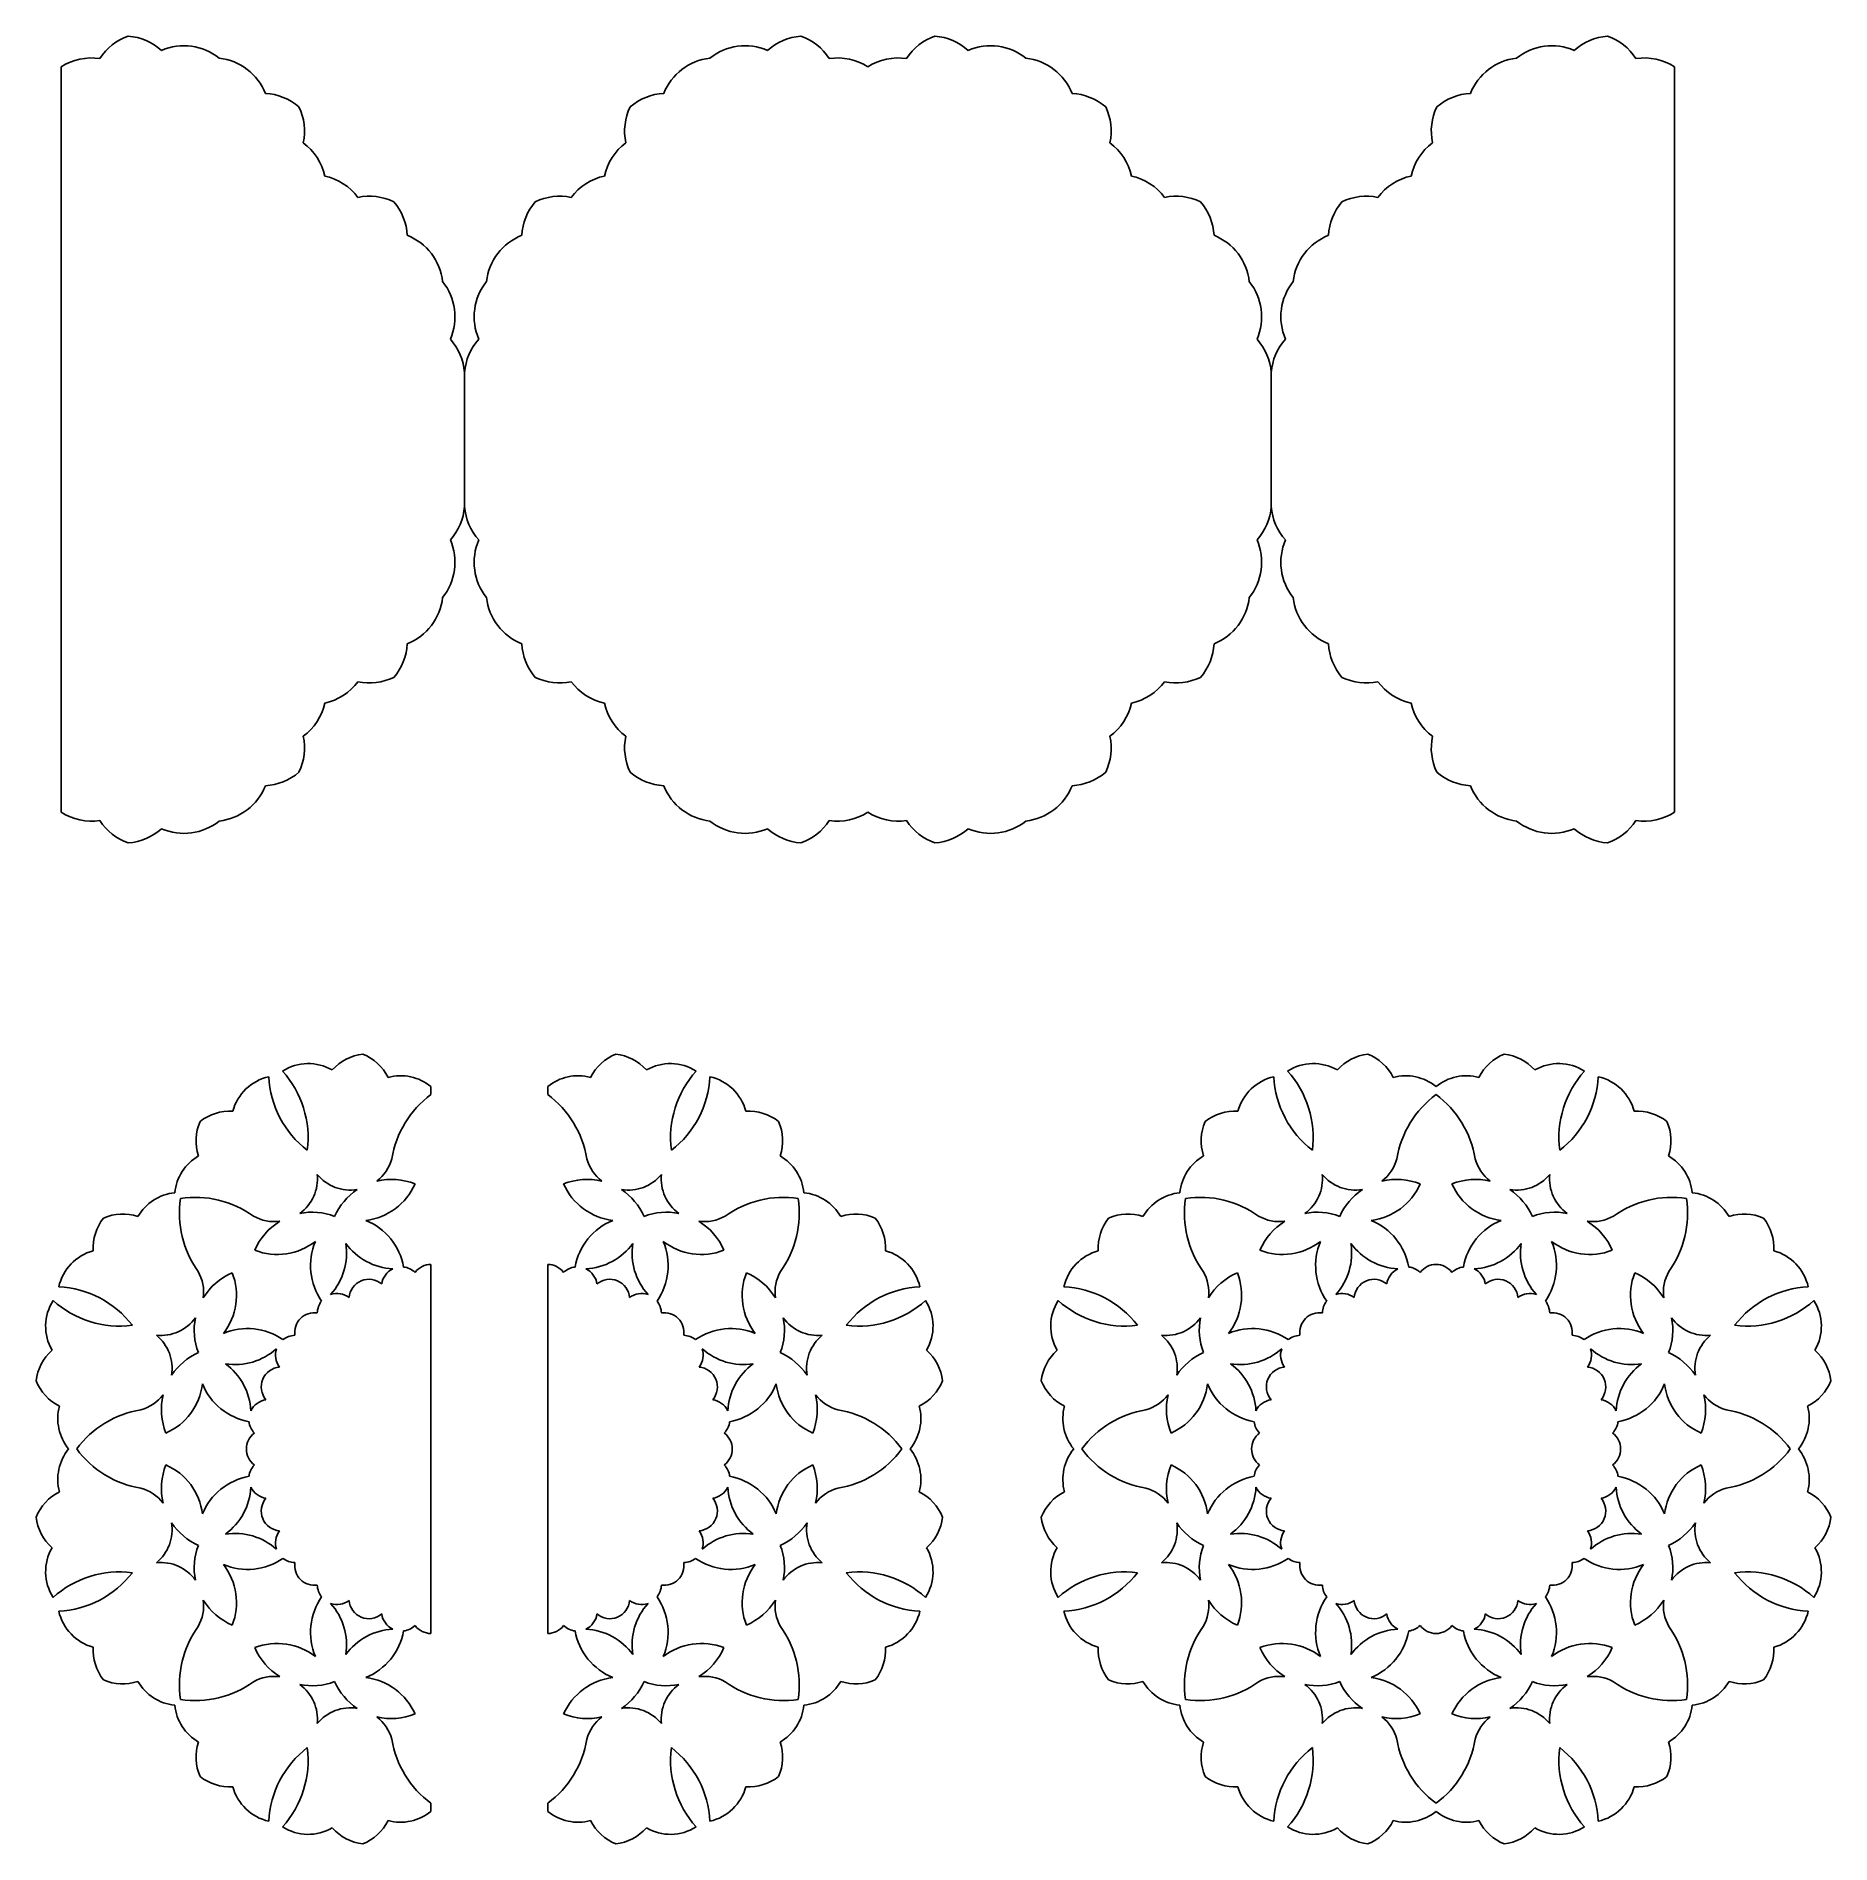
# Model space of a CAD drawing. Extents: x -511 to -210, y 243 to 547.
import ezdxf

# ---------------------------------------------------------------- set-up
doc = ezdxf.new("R2010")
doc.units = 0
doc.layers.get('0').update_dxf_attribs({"linetype": 'CONTINUOUS'})

msp = doc.modelspace()

# ---------------------------------------------------------------- linework, layer by layer
for p, q in [((-507.245768, 541.810398), (-507.245768, 416.463115)), ((-235.917621, 541.810398), (-235.917621, 416.463115)), ((-439.413732, 490.416781), (-439.413732, 467.856731)), ((-303.749658, 490.416781), (-303.749658, 467.856731)), ((-445.063881, 368.982541), (-445.063881, 370.338734)), ((-425.428031, 368.982541), (-425.428031, 370.338734)), ((-445.063881, 340.433937), (-445.063881, 278.373391)), ((-425.428031, 340.433937), (-425.428031, 278.373391)), ((-445.063881, 248.468595), (-445.063881, 249.824788)), ((-425.428031, 248.468595), (-425.428031, 249.824788))]:
    msp.add_line(p, q)
for centre, radius, start, end in [((-492.778297, 537.980512), 9.536719, 109.525647, 146.73701), ((-496.718241, 537.461809), 9.536719, 48.26299, 85.474353), ((-486.611554, 535.813107), 9.536719, 51.519396, 113.206936), ((-392.215909, 535.813107), 9.536719, 66.793064, 128.480604), ((-382.109222, 537.461809), 9.536719, 94.525647, 131.73701), ((-386.049166, 537.980512), 9.536719, 33.26299, 70.474353), ((-357.114224, 537.980512), 9.536719, 109.525647, 146.73701), ((-361.054167, 537.461809), 9.536719, 48.26299, 85.474353), ((-350.94748, 535.813107), 9.536719, 51.519396, 113.206936), ((-256.551835, 535.813107), 9.536719, 66.793064, 128.480604), ((-246.445148, 537.461809), 9.536719, 94.525647, 131.73701), ((-250.385092, 537.980512), 9.536719, 33.26299, 70.474353), ((-502.113892, 533.772186), 9.536719, 81.793064, 122.555589), ((-481.760129, 533.803581), 9.536719, 21.793064, 83.480604), ((-397.067334, 533.803581), 9.536719, 96.519396, 158.206936), ((-376.713571, 533.772186), 9.536719, 57.444411, 98.206936), ((-366.449818, 533.772186), 9.536719, 81.793064, 122.555589), ((-346.096055, 533.803581), 9.536719, 21.793064, 83.480604), ((-261.40326, 533.803581), 9.536719, 96.519396, 158.206936), ((-241.049497, 533.772186), 9.536719, 57.444411, 98.206936), ((-473.447814, 527.822882), 9.536719, 49.525647, 86.73701), ((-475.866996, 530.975622), 9.536719, 348.26299, 25.474353), ((-402.960467, 530.975622), 9.536719, 154.525647, 191.73701), ((-405.379649, 527.822882), 9.536719, 93.26299, 130.474353), ((-337.78374, 527.822882), 9.536719, 49.525647, 86.73701), ((-340.202923, 530.975622), 9.536719, 348.26299, 25.474353), ((-267.296393, 530.975622), 9.536719, 154.525647, 191.73701), ((-269.715575, 527.822882), 9.536719, 93.26299, 130.474353), ((-472.24147, 521.398623), 9.536719, 12.444411, 53.206936), ((-406.585993, 521.398623), 9.536719, 126.793064, 167.555589), ((-336.577396, 521.398623), 9.536719, 12.444411, 53.206936), ((-270.921919, 521.398623), 9.536719, 126.793064, 167.555589), ((-464.983901, 514.141054), 9.536719, 36.793064, 77.555589), ((-413.843562, 514.141054), 9.536719, 102.444411, 143.206936), ((-329.319827, 514.141054), 9.536719, 36.793064, 77.555589), ((-278.179488, 514.141054), 9.536719, 102.444411, 143.206936), ((-455.406903, 510.515528), 9.536719, 64.525647, 101.73701), ((-423.42056, 510.515528), 9.536719, 78.26299, 115.474353), ((-319.742829, 510.515528), 9.536719, 64.525647, 101.73701), ((-287.756487, 510.515528), 9.536719, 78.26299, 115.474353), ((-458.559642, 512.93471), 9.536719, 3.26299, 40.474353), ((-420.267821, 512.93471), 9.536719, 139.525647, 176.73701), ((-322.895568, 512.93471), 9.536719, 3.26299, 40.474353), ((-284.603747, 512.93471), 9.536719, 139.525647, 176.73701), ((-452.578943, 504.622395), 9.536719, 6.519396, 68.206936), ((-426.24852, 504.622395), 9.536719, 111.793064, 173.480604), ((-316.914869, 504.622395), 9.536719, 6.519396, 68.206936), ((-290.584446, 504.622395), 9.536719, 111.793064, 173.480604), ((-450.569417, 499.77097), 9.536719, 336.793064, 38.480604), ((-428.258046, 499.77097), 9.536719, 141.519396, 203.206936), ((-314.905343, 499.77097), 9.536719, 336.793064, 38.480604), ((-292.593972, 499.77097), 9.536719, 141.519396, 203.206936), ((-448.920716, 489.664283), 9.536719, 4.525647, 41.73701), ((-429.906747, 489.664283), 9.536719, 138.26299, 175.474353), ((-313.256642, 489.664283), 9.536719, 4.525647, 41.73701), ((-294.242674, 489.664283), 9.536719, 138.26299, 175.474353), ((-448.920716, 468.609229), 9.536719, 318.26299, 355.474353), ((-429.906747, 468.609229), 9.536719, 184.525647, 221.73701), ((-313.256642, 468.609229), 9.536719, 318.26299, 355.474353), ((-294.242674, 468.609229), 9.536719, 184.525647, 221.73701), ((-450.569417, 458.502542), 9.536719, 321.519396, 23.206936), ((-428.258046, 458.502542), 9.536719, 156.793064, 218.480604), ((-314.905343, 458.502542), 9.536719, 321.519396, 23.206936), ((-292.593972, 458.502542), 9.536719, 156.793064, 218.480604), ((-452.578943, 453.651117), 9.536719, 291.793064, 353.480604), ((-426.24852, 453.651117), 9.536719, 186.519396, 248.206936), ((-316.914869, 453.651117), 9.536719, 291.793064, 353.480604), ((-290.584446, 453.651117), 9.536719, 186.519396, 248.206936), ((-458.559642, 445.338802), 9.536719, 319.525647, 356.73701), ((-420.267821, 445.338802), 9.536719, 183.26299, 220.474353), ((-322.895568, 445.338802), 9.536719, 319.525647, 356.73701), ((-284.603747, 445.338802), 9.536719, 183.26299, 220.474353), ((-464.983901, 444.132458), 9.536719, 282.444411, 323.206936), ((-455.406903, 447.757984), 9.536719, 258.26299, 295.474353), ((-423.42056, 447.757984), 9.536719, 244.525647, 281.73701), ((-413.843562, 444.132458), 9.536719, 216.793064, 257.555589), ((-329.319827, 444.132458), 9.536719, 282.444411, 323.206936), ((-319.742829, 447.757984), 9.536719, 258.26299, 295.474353), ((-287.756487, 447.757984), 9.536719, 244.525647, 281.73701), ((-278.179488, 444.132458), 9.536719, 216.793064, 257.555589), ((-472.24147, 436.874889), 9.536719, 306.793064, 347.555589), ((-406.585993, 436.874889), 9.536719, 192.444411, 233.206936), ((-336.577396, 436.874889), 9.536719, 306.793064, 347.555589), ((-270.921919, 436.874889), 9.536719, 192.444411, 233.206936), ((-475.866996, 427.29789), 9.536719, 334.525647, 11.73701), ((-402.960467, 427.29789), 9.536719, 168.26299, 205.474353), ((-340.202923, 427.29789), 9.536719, 334.525647, 11.73701), ((-267.296393, 427.29789), 9.536719, 168.26299, 205.474353), ((-473.447814, 430.45063), 9.536719, 273.26299, 310.474353), ((-405.379649, 430.45063), 9.536719, 229.525647, 266.73701), ((-337.78374, 430.45063), 9.536719, 273.26299, 310.474353), ((-269.715575, 430.45063), 9.536719, 229.525647, 266.73701), ((-481.760129, 424.469931), 9.536719, 276.519396, 338.206936), ((-397.067334, 424.469931), 9.536719, 201.793064, 263.480604), ((-346.096055, 424.469931), 9.536719, 276.519396, 338.206936), ((-261.40326, 424.469931), 9.536719, 201.793064, 263.480604), ((-502.113892, 424.501326), 9.536719, 237.444411, 278.206936), ((-376.713571, 424.501326), 9.536719, 261.793064, 302.555589), ((-366.449818, 424.501326), 9.536719, 237.444411, 278.206936), ((-241.049497, 424.501326), 9.536719, 261.793064, 302.555589), ((-492.778297, 420.293), 9.536719, 213.26299, 250.474353), ((-496.718241, 420.811703), 9.536719, 274.525647, 311.73701), ((-486.611554, 422.460405), 9.536719, 246.793064, 308.480604), ((-392.215909, 422.460405), 9.536719, 231.519396, 293.206936), ((-382.109222, 420.811703), 9.536719, 228.26299, 265.474353), ((-386.049166, 420.293), 9.536719, 289.525647, 326.73701), ((-357.114224, 420.293), 9.536719, 213.26299, 250.474353), ((-361.054167, 420.811703), 9.536719, 274.525647, 311.73701), ((-350.94748, 422.460405), 9.536719, 246.793064, 308.480604), ((-256.551835, 422.460405), 9.536719, 231.519396, 293.206936), ((-246.445148, 420.811703), 9.536719, 228.26299, 265.474353), ((-250.385092, 420.293), 9.536719, 289.525647, 326.73701), ((-465.698095, 366.080015), 8.125369, 60.2044, 122.21051), ((-455.591408, 367.728717), 8.125369, 96.6546, 138.325674), ((-459.531352, 368.24742), 8.125369, 26.674326, 68.3454), ((-410.96056, 368.24742), 8.125369, 111.6546, 153.325674), ((-414.900503, 367.728717), 8.125369, 41.674326, 83.3454), ((-404.793816, 366.080015), 8.125369, 57.78949, 119.7956), ((-296.666885, 366.080015), 8.125369, 60.2044, 122.21051), ((-286.560198, 367.728717), 8.125369, 96.6546, 138.325674), ((-290.500142, 368.24742), 8.125369, 26.674326, 68.3454), ((-261.5652, 368.24742), 8.125369, 111.6546, 153.325674), ((-265.505143, 367.728717), 8.125369, 41.674326, 83.3454), ((-255.398456, 366.080015), 8.125369, 57.78949, 119.7956), ((-470.54952, 364.070489), 8.125369, 102.78949, 164.7956), ((-455.626804, 372.872449), 16.744471, 183.006319, 232.304743), ((-482.473975, 361.751987), 16.744471, 352.695257, 41.993681), ((-450.195757, 364.039094), 8.125369, 50.832702, 104.7956), ((-420.296154, 364.039094), 8.125369, 75.2044, 129.167298), ((-388.017937, 361.751987), 16.744471, 138.006319, 187.304743), ((-414.865107, 372.872449), 16.744471, 307.695257, 356.993681), ((-399.942391, 364.070489), 8.125369, 15.2044, 77.21051), ((-301.51831, 364.070489), 8.125369, 102.78949, 164.7956), ((-286.595594, 372.872449), 16.744471, 183.006319, 232.304743), ((-313.442764, 361.751987), 16.744471, 352.695257, 41.993681), ((-281.164547, 364.039094), 8.125369, 50.832702, 104.7956), ((-270.900794, 364.039094), 8.125369, 75.2044, 129.167298), ((-238.622577, 361.751987), 16.744471, 138.006319, 187.304743), ((-265.469748, 372.872449), 16.744471, 307.695257, 356.993681), ((-250.547031, 364.070489), 8.125369, 15.2044, 77.21051), ((-435.111678, 355.516622), 16.744471, 126.466848, 170.740927), ((-435.380233, 355.516622), 16.744471, 9.259073, 53.533152), ((-266.080468, 355.516622), 16.744471, 126.466848, 170.740927), ((-285.984873, 355.516622), 16.744471, 9.259073, 53.533152), ((-478.861835, 358.08979), 8.125369, 86.674326, 128.3454), ((-391.630076, 358.08979), 8.125369, 51.6546, 93.325674), ((-309.830625, 358.08979), 8.125369, 86.674326, 128.3454), ((-242.234716, 358.08979), 8.125369, 51.6546, 93.325674), ((-476.442653, 361.24253), 8.125369, 156.6546, 198.325674), ((-394.049258, 361.24253), 8.125369, 341.674326, 23.3454), ((-307.411443, 361.24253), 8.125369, 156.6546, 198.325674), ((-244.653899, 361.24253), 8.125369, 341.674326, 23.3454), ((-480.068179, 351.665532), 8.125369, 120.2044, 174.167298), ((-390.423732, 351.665532), 8.125369, 5.832702, 59.7956), ((-311.036969, 351.665532), 8.125369, 120.2044, 174.167298), ((-241.028372, 351.665532), 8.125369, 5.832702, 59.7956), ((-458.594172, 360.143239), 7.21962, 307.945106, 344.474544), ((-411.89774, 360.143239), 7.21962, 195.525456, 232.054894), ((-289.562961, 360.143239), 7.21962, 307.945106, 344.474544), ((-262.50238, 360.143239), 7.21962, 195.525456, 232.054894), ((-471.374818, 354.849322), 7.21962, 305.963529, 5.847603), ((-458.594172, 360.143239), 7.21962, 219.152397, 279.036471), ((-451.699562, 344.279749), 10.462263, 123.409177, 156.107176), ((-457.309549, 358.202873), 10.462263, 277.215615, 336.107176), ((-451.699562, 344.279749), 10.462263, 67.784385, 103.5724), ((-413.182363, 358.202873), 10.462263, 203.892824, 262.784385), ((-418.792349, 344.279749), 10.462263, 76.4276, 112.215615), ((-411.89774, 360.143239), 7.21962, 260.963529, 320.847603), ((-418.792349, 344.279749), 10.462263, 23.892824, 56.590823), ((-399.117093, 354.849322), 7.21962, 174.152397, 234.036471), ((-302.343608, 354.849322), 7.21962, 305.963529, 5.847603), ((-289.562961, 360.143239), 7.21962, 219.152397, 279.036471), ((-282.668352, 344.279749), 10.462263, 123.409177, 156.107176), ((-288.278338, 358.202873), 10.462263, 277.215615, 336.107176), ((-282.668352, 344.279749), 10.462263, 67.784385, 103.5724), ((-263.787003, 358.202873), 10.462263, 203.892824, 262.784385), ((-269.396989, 344.279749), 10.462263, 76.4276, 112.215615), ((-262.50238, 360.143239), 7.21962, 260.963529, 320.847603), ((-269.396989, 344.279749), 10.462263, 23.892824, 56.590823), ((-249.721733, 354.849322), 7.21962, 174.152397, 234.036471), ((-487.325748, 344.407963), 8.125369, 95.832702, 149.7956), ((-470.633396, 349.04772), 16.744471, 171.466848, 215.740927), ((-484.707937, 334.97318), 16.744471, 54.259073, 98.533152), ((-385.783975, 334.97318), 16.744471, 81.466848, 125.740927), ((-399.858515, 349.04772), 16.744471, 324.259073, 8.533152), ((-383.166163, 344.407963), 8.125369, 30.2044, 84.167298), ((-318.294538, 344.407963), 8.125369, 95.832702, 149.7956), ((-301.602186, 349.04772), 16.744471, 171.466848, 215.740927), ((-315.676726, 334.97318), 16.744471, 54.259073, 98.533152), ((-236.388615, 334.97318), 16.744471, 81.466848, 125.740927), ((-250.463155, 349.04772), 16.744471, 324.259073, 8.533152), ((-233.770803, 344.407963), 8.125369, 30.2044, 84.167298), ((-493.750007, 343.201618), 8.125369, 141.6546, 183.325674), ((-496.902747, 340.782436), 8.125369, 71.674326, 113.3454), ((-471.374818, 354.849322), 7.21962, 240.525456, 277.054894), ((-465.032862, 338.756916), 10.462263, 121.4276, 157.215615), ((-465.032862, 338.756916), 10.462263, 68.892824, 101.590823), ((-459.95116, 338.137842), 10.462263, 10.251858, 67.784385), ((-410.540751, 338.137842), 10.462263, 112.215615, 169.748142), ((-405.45905, 338.756916), 10.462263, 78.409177, 111.107176), ((-405.45905, 338.756916), 10.462263, 22.784385, 58.5724), ((-399.117093, 354.849322), 7.21962, 262.945106, 299.474544), ((-373.589165, 340.782436), 8.125369, 66.6546, 108.325674), ((-376.741904, 343.201618), 8.125369, 356.674326, 38.3454), ((-324.718797, 343.201618), 8.125369, 141.6546, 183.325674), ((-327.871536, 340.782436), 8.125369, 71.674326, 113.3454), ((-302.343608, 354.849322), 7.21962, 240.525456, 277.054894), ((-296.001652, 338.756916), 10.462263, 121.4276, 157.215615), ((-296.001652, 338.756916), 10.462263, 68.892824, 101.590823), ((-290.91995, 338.137842), 10.462263, 10.251858, 67.784385), ((-261.145391, 338.137842), 10.462263, 112.215615, 169.748142), ((-256.06369, 338.756916), 10.462263, 78.409177, 111.107176), ((-256.06369, 338.756916), 10.462263, 22.784385, 58.5724), ((-249.721733, 354.849322), 7.21962, 262.945106, 299.474544), ((-224.193805, 340.782436), 8.125369, 66.6546, 108.325674), ((-227.346544, 343.201618), 8.125369, 356.674326, 38.3454), ((-470.911137, 352.56891), 10.462263, 248.892824, 307.784385), ((-454.855117, 340.248692), 10.462263, 157.215615, 214.748142), ((-469.717889, 342.351863), 10.462263, 318.090475, 8.892824), ((-450.92876, 350.134575), 10.462263, 216.107176, 266.909525), ((-419.563152, 350.134575), 10.462263, 273.090475, 323.892824), ((-400.774023, 342.351863), 10.462263, 171.107176, 221.909525), ((-415.636795, 340.248692), 10.462263, 325.251858, 22.784385), ((-399.580774, 352.56891), 10.462263, 232.215615, 291.107176), ((-301.879927, 352.56891), 10.462263, 248.892824, 307.784385), ((-285.823906, 340.248692), 10.462263, 157.215615, 214.748142), ((-300.686678, 342.351863), 10.462263, 318.090475, 8.892824), ((-281.897549, 350.134575), 10.462263, 216.107176, 266.909525), ((-270.167792, 350.134575), 10.462263, 273.090475, 323.892824), ((-251.378663, 342.351863), 10.462263, 171.107176, 221.909525), ((-266.241435, 340.248692), 10.462263, 325.251858, 22.784385), ((-250.185414, 352.56891), 10.462263, 232.215615, 291.107176), ((-499.730706, 334.889304), 8.125369, 105.2044, 167.21051), ((-370.761205, 334.889304), 8.125369, 12.78949, 74.7956), ((-330.699496, 334.889304), 8.125369, 105.2044, 167.21051), ((-221.365845, 334.889304), 8.125369, 12.78949, 74.7956), ((-490.509539, 335.714601), 7.21962, 352.945106, 29.474544), ((-474.417132, 329.372645), 10.462263, 112.784385, 148.5724), ((-488.229127, 335.250921), 10.462263, 322.215615, 21.107176), ((-455.501726, 334.602851), 3.339254, 49.72632, 175.27368), ((-450.036829, 336.682409), 3.339254, 115.850193, 171.940347), ((-450.036829, 336.682409), 3.339254, 46.392986, 83.45014), ((-445.063881, 337.094683), 3.339254, 90, 143.085353), ((-425.428031, 337.094683), 3.339254, 36.914647, 90), ((-420.455082, 336.682409), 3.339254, 96.54986, 133.607014), ((-420.455082, 336.682409), 3.339254, 8.059653, 64.149807), ((-414.990186, 334.602851), 3.339254, 4.72632, 130.27368), ((-382.262785, 335.250921), 10.462263, 158.892824, 217.784385), ((-396.074779, 329.372645), 10.462263, 31.4276, 67.215615), ((-379.982373, 335.714601), 7.21962, 150.525456, 187.054894), ((-321.478328, 335.714601), 7.21962, 352.945106, 29.474544), ((-305.385922, 329.372645), 10.462263, 112.784385, 148.5724), ((-319.197917, 335.250921), 10.462263, 322.215615, 21.107176), ((-286.470516, 334.602851), 3.339254, 49.72632, 175.27368), ((-281.005619, 336.682409), 3.339254, 115.850193, 171.940347), ((-281.005619, 336.682409), 3.339254, 46.392986, 83.45014), ((-276.032671, 337.094683), 3.339254, 36.914647, 143.085353), ((-271.059722, 336.682409), 3.339254, 96.54986, 133.607014), ((-271.059722, 336.682409), 3.339254, 8.059653, 64.149807), ((-265.594826, 334.602851), 3.339254, 4.72632, 130.27368), ((-232.867425, 335.250921), 10.462263, 158.892824, 217.784385), ((-246.679419, 329.372645), 10.462263, 31.4276, 67.215615), ((-230.587013, 335.714601), 7.21962, 150.525456, 187.054894), ((-501.740232, 330.037879), 8.125369, 147.78949, 209.7956), ((-497.412204, 346.813758), 16.744471, 228.006319, 277.304743), ((-508.532666, 319.966587), 16.744471, 37.695257, 86.993681), ((-460.836461, 332.209055), 3.339254, 53.059653, 109.149807), ((-409.655451, 332.209055), 3.339254, 70.850193, 126.940347), ((-373.079708, 346.813758), 16.744471, 262.695257, 311.993681), ((-361.959245, 319.966587), 16.744471, 93.006319, 142.304743), ((-368.751679, 330.037879), 8.125369, 330.2044, 32.21051), ((-332.709022, 330.037879), 8.125369, 147.78949, 209.7956), ((-328.380994, 346.813758), 16.744471, 228.006319, 277.304743), ((-339.501456, 319.966587), 16.744471, 37.695257, 86.993681), ((-291.805251, 332.209055), 3.339254, 53.059653, 109.149807), ((-260.260091, 332.209055), 3.339254, 70.850193, 126.940347), ((-223.684348, 346.813758), 16.744471, 262.695257, 311.993681), ((-212.563885, 319.966587), 16.744471, 93.006319, 142.304743), ((-219.356319, 330.037879), 8.125369, 330.2044, 32.21051), ((-490.509539, 335.714601), 7.21962, 264.152397, 324.036471), ((-474.417132, 329.372645), 10.462263, 168.409177, 201.107176), ((-464.644388, 328.984171), 3.339254, 81.914647, 188.085353), ((-460.836461, 332.209055), 3.339254, 141.54986, 178.607014), ((-409.655451, 332.209055), 3.339254, 1.392986, 38.45014), ((-405.847523, 328.984171), 3.339254, 351.914647, 98.085353), ((-396.074779, 329.372645), 10.462263, 338.892824, 11.590823), ((-379.982373, 335.714601), 7.21962, 215.963529, 275.847603), ((-321.478328, 335.714601), 7.21962, 264.152397, 324.036471), ((-305.385922, 329.372645), 10.462263, 168.409177, 201.107176), ((-295.613178, 328.984171), 3.339254, 81.914647, 188.085353), ((-291.805251, 332.209055), 3.339254, 141.54986, 178.607014), ((-260.260091, 332.209055), 3.339254, 1.392986, 38.45014), ((-256.452164, 328.984171), 3.339254, 351.914647, 98.085353), ((-246.679419, 329.372645), 10.462263, 338.892824, 11.590823), ((-230.587013, 335.714601), 7.21962, 215.963529, 275.847603), ((-495.803456, 322.933955), 7.21962, 350.963529, 50.847603), ((-475.908909, 319.1949), 10.462263, 55.251858, 112.784385), ((-467.869272, 325.176244), 3.339254, 91.392986, 128.45014), ((-402.622639, 325.176244), 3.339254, 51.54986, 88.607014), ((-394.583003, 319.1949), 10.462263, 67.215615, 124.748142), ((-374.688456, 322.933955), 7.21962, 129.152397, 189.036471), ((-326.772245, 322.933955), 7.21962, 350.963529, 50.847603), ((-306.877699, 319.1949), 10.462263, 55.251858, 112.784385), ((-298.838062, 325.176244), 3.339254, 91.392986, 128.45014), ((-253.227279, 325.176244), 3.339254, 51.54986, 88.607014), ((-245.187643, 319.1949), 10.462263, 67.215615, 124.748142), ((-225.293096, 322.933955), 7.21962, 129.152397, 189.036471), ((-503.388934, 319.931192), 8.125369, 131.674326, 173.3454), ((-479.939966, 316.039345), 10.462263, 113.892824, 146.590823), ((-478.01208, 334.057672), 10.462263, 261.107176, 311.909525), ((-467.869272, 325.176244), 3.339254, 160.850193, 216.940347), ((-402.622639, 325.176244), 3.339254, 323.059653, 19.149807), ((-392.479832, 334.057672), 10.462263, 228.090475, 278.892824), ((-390.551946, 316.039345), 10.462263, 33.409177, 66.107176), ((-367.102978, 319.931192), 8.125369, 6.6546, 48.325674), ((-334.357723, 319.931192), 8.125369, 131.674326, 173.3454), ((-310.908756, 316.039345), 10.462263, 113.892824, 146.590823), ((-308.980869, 334.057672), 10.462263, 261.107176, 311.909525), ((-298.838062, 325.176244), 3.339254, 160.850193, 216.940347), ((-253.227279, 325.176244), 3.339254, 323.059653, 19.149807), ((-243.084472, 334.057672), 10.462263, 228.090475, 278.892824), ((-241.156586, 316.039345), 10.462263, 33.409177, 66.107176), ((-217.707618, 319.931192), 8.125369, 6.6546, 48.325674), ((-485.794792, 315.268543), 10.462263, 3.090475, 53.892824), ((-470.263068, 319.841509), 3.339254, 94.72632, 220.27368), ((-400.228844, 319.841509), 3.339254, 319.72632, 85.27368), ((-384.69712, 315.268543), 10.462263, 126.107176, 176.909525), ((-316.763582, 315.268543), 10.462263, 3.090475, 53.892824), ((-301.231857, 319.841509), 3.339254, 94.72632, 220.27368), ((-250.833484, 319.841509), 3.339254, 319.72632, 85.27368), ((-235.30176, 315.268543), 10.462263, 126.107176, 176.909525), ((-503.907637, 323.871135), 8.125369, 201.6546, 243.325674), ((-493.863089, 321.649332), 10.462263, 293.892824, 352.784385), ((-473.798059, 324.290943), 10.462263, 202.215615, 259.748142), ((-396.693853, 324.290943), 10.462263, 280.251858, 337.784385), ((-376.628822, 321.649332), 10.462263, 187.215615, 246.107176), ((-366.584274, 323.871135), 8.125369, 296.674326, 338.3454), ((-334.876427, 323.871135), 8.125369, 201.6546, 243.325674), ((-324.831879, 321.649332), 10.462263, 293.892824, 352.784385), ((-304.766848, 324.290943), 10.462263, 202.215615, 259.748142), ((-247.298493, 324.290943), 10.462263, 280.251858, 337.784385), ((-227.233462, 321.649332), 10.462263, 187.215615, 246.107176), ((-217.188915, 323.871135), 8.125369, 296.674326, 338.3454), ((-499.699311, 314.53554), 8.125369, 165.2044, 219.167298), ((-495.803456, 322.933955), 7.21962, 285.525456, 322.054894), ((-479.939966, 316.039345), 10.462263, 166.4276, 202.215615), ((-472.342626, 314.376613), 3.339254, 98.059653, 154.149807), ((-398.149286, 314.376613), 3.339254, 25.850193, 81.940347), ((-390.551946, 316.039345), 10.462263, 337.784385, 13.5724), ((-374.688456, 322.933955), 7.21962, 217.945106, 254.474544), ((-370.792601, 314.53554), 8.125369, 320.832702, 14.7956), ((-330.6681, 314.53554), 8.125369, 165.2044, 219.167298), ((-326.772245, 322.933955), 7.21962, 285.525456, 322.054894), ((-310.908756, 316.039345), 10.462263, 166.4276, 202.215615), ((-303.311416, 314.376613), 3.339254, 98.059653, 154.149807), ((-248.753926, 314.376613), 3.339254, 25.850193, 81.940347), ((-241.156586, 316.039345), 10.462263, 337.784385, 13.5724), ((-225.293096, 322.933955), 7.21962, 217.945106, 254.474544), ((-221.397241, 314.53554), 8.125369, 320.832702, 14.7956), ((-491.176839, 299.451461), 16.744471, 99.259073, 143.533152), ((-472.342626, 314.376613), 3.339254, 186.54986, 223.607014), ((-398.149286, 314.376613), 3.339254, 316.392986, 353.45014), ((-379.315072, 299.451461), 16.744471, 36.466848, 80.740927), ((-322.145629, 299.451461), 16.744471, 99.259073, 143.533152), ((-303.311416, 314.376613), 3.339254, 186.54986, 223.607014), ((-248.753926, 314.376613), 3.339254, 316.392986, 353.45014), ((-229.919712, 299.451461), 16.744471, 36.466848, 80.740927), ((-472.7549, 309.403664), 3.339254, 126.914647, 233.085353), ((-397.737012, 309.403664), 3.339254, 306.914647, 53.085353), ((-303.723689, 309.403664), 3.339254, 126.914647, 233.085353), ((-248.341652, 309.403664), 3.339254, 306.914647, 53.085353), ((-499.699311, 304.271788), 8.125369, 140.832702, 194.7956), ((-491.176839, 319.355867), 16.744471, 216.466848, 260.740927), ((-379.315072, 319.355867), 16.744471, 279.259073, 323.533152), ((-370.792601, 304.271788), 8.125369, 345.2044, 39.167298), ((-330.6681, 304.271788), 8.125369, 140.832702, 194.7956), ((-322.145629, 319.355867), 16.744471, 216.466848, 260.740927), ((-229.919712, 319.355867), 16.744471, 279.259073, 323.533152), ((-221.397241, 304.271788), 8.125369, 345.2044, 39.167298), ((-479.939966, 302.767983), 10.462263, 157.784385, 193.5724), ((-493.863089, 297.157996), 10.462263, 7.215615, 66.107176), ((-473.798059, 294.516385), 10.462263, 100.251858, 157.784385), ((-472.342626, 304.430716), 3.339254, 136.392986, 173.45014), ((-398.149286, 304.430716), 3.339254, 6.54986, 43.607014), ((-396.693853, 294.516385), 10.462263, 22.215615, 79.748142), ((-376.628822, 297.157996), 10.462263, 113.892824, 172.784385), ((-390.551946, 302.767983), 10.462263, 346.4276, 22.215615), ((-310.908756, 302.767983), 10.462263, 157.784385, 193.5724), ((-324.831879, 297.157996), 10.462263, 7.215615, 66.107176), ((-304.766848, 294.516385), 10.462263, 100.251858, 157.784385), ((-303.311416, 304.430716), 3.339254, 136.392986, 173.45014), ((-248.753926, 304.430716), 3.339254, 6.54986, 43.607014), ((-247.298493, 294.516385), 10.462263, 22.215615, 79.748142), ((-227.233462, 297.157996), 10.462263, 113.892824, 172.784385), ((-241.156586, 302.767983), 10.462263, 346.4276, 22.215615), ((-503.907637, 294.936193), 8.125369, 116.674326, 158.3454), ((-495.803456, 295.873374), 7.21962, 37.945106, 74.474544), ((-485.794792, 303.538785), 10.462263, 306.107176, 356.909525), ((-472.342626, 304.430716), 3.339254, 205.850193, 261.940347), ((-470.263068, 298.965819), 3.339254, 139.72632, 265.27368), ((-400.228844, 298.965819), 3.339254, 274.72632, 40.27368), ((-398.149286, 304.430716), 3.339254, 278.059653, 334.149807), ((-384.69712, 303.538785), 10.462263, 183.090475, 233.892824), ((-374.688456, 295.873374), 7.21962, 105.525456, 142.054894), ((-366.584274, 294.936193), 8.125369, 21.6546, 63.325674), ((-334.876427, 294.936193), 8.125369, 116.674326, 158.3454), ((-326.772245, 295.873374), 7.21962, 37.945106, 74.474544), ((-316.763582, 303.538785), 10.462263, 306.107176, 356.909525), ((-303.311416, 304.430716), 3.339254, 205.850193, 261.940347), ((-301.231857, 298.965819), 3.339254, 139.72632, 265.27368), ((-250.833484, 298.965819), 3.339254, 274.72632, 40.27368), ((-248.753926, 304.430716), 3.339254, 278.059653, 334.149807), ((-235.30176, 303.538785), 10.462263, 183.090475, 233.892824), ((-225.293096, 295.873374), 7.21962, 105.525456, 142.054894), ((-217.188915, 294.936193), 8.125369, 21.6546, 63.325674), ((-503.388934, 298.876137), 8.125369, 186.6546, 228.325674), ((-367.102978, 298.876137), 8.125369, 311.674326, 353.3454), ((-334.357723, 298.876137), 8.125369, 186.6546, 228.325674), ((-217.707618, 298.876137), 8.125369, 311.674326, 353.3454), ((-495.803456, 295.873374), 7.21962, 309.152397, 9.036471), ((-479.939966, 302.767983), 10.462263, 213.409177, 246.107176), ((-478.01208, 284.749656), 10.462263, 48.090475, 98.892824), ((-467.869272, 293.631084), 3.339254, 143.059653, 199.149807), ((-402.622639, 293.631084), 3.339254, 340.850193, 36.940347), ((-392.479832, 284.749656), 10.462263, 81.107176, 131.909525), ((-390.551946, 302.767983), 10.462263, 293.892824, 326.590823), ((-374.688456, 295.873374), 7.21962, 170.963529, 230.847603), ((-326.772245, 295.873374), 7.21962, 309.152397, 9.036471), ((-310.908756, 302.767983), 10.462263, 213.409177, 246.107176), ((-308.980869, 284.749656), 10.462263, 48.090475, 98.892824), ((-298.838062, 293.631084), 3.339254, 143.059653, 199.149807), ((-253.227279, 293.631084), 3.339254, 340.850193, 36.940347), ((-243.084472, 284.749656), 10.462263, 81.107176, 131.909525), ((-241.156586, 302.767983), 10.462263, 293.892824, 326.590823), ((-225.293096, 295.873374), 7.21962, 170.963529, 230.847603), ((-501.740232, 288.76945), 8.125369, 150.2044, 212.21051), ((-474.417132, 289.434683), 10.462263, 158.892824, 191.590823), ((-396.074779, 289.434683), 10.462263, 348.409177, 21.107176), ((-368.751679, 288.76945), 8.125369, 327.78949, 29.7956), ((-332.709022, 288.76945), 8.125369, 150.2044, 212.21051), ((-305.385922, 289.434683), 10.462263, 158.892824, 191.590823), ((-246.679419, 289.434683), 10.462263, 348.409177, 21.107176), ((-219.356319, 288.76945), 8.125369, 327.78949, 29.7956), ((-490.509539, 283.092727), 7.21962, 35.963529, 95.847603), ((-475.908909, 299.612428), 10.462263, 247.215615, 304.748142), ((-488.229127, 283.556408), 10.462263, 338.892824, 37.784385), ((-467.869272, 293.631084), 3.339254, 231.54986, 268.607014), ((-464.644388, 289.823157), 3.339254, 171.914647, 278.085353), ((-405.847523, 289.823157), 3.339254, 261.914647, 8.085353), ((-402.622639, 293.631084), 3.339254, 271.392986, 308.45014), ((-394.583003, 299.612428), 10.462263, 235.251858, 292.784385), ((-382.262785, 283.556408), 10.462263, 142.215615, 201.107176), ((-379.982373, 283.092727), 7.21962, 84.152397, 144.036471), ((-321.478328, 283.092727), 7.21962, 35.963529, 95.847603), ((-306.877699, 299.612428), 10.462263, 247.215615, 304.748142), ((-319.197917, 283.556408), 10.462263, 338.892824, 37.784385), ((-298.838062, 293.631084), 3.339254, 231.54986, 268.607014), ((-295.613178, 289.823157), 3.339254, 171.914647, 278.085353), ((-256.452164, 289.823157), 3.339254, 261.914647, 8.085353), ((-253.227279, 293.631084), 3.339254, 271.392986, 308.45014), ((-245.187643, 299.612428), 10.462263, 235.251858, 292.784385), ((-232.867425, 283.556408), 10.462263, 142.215615, 201.107176), ((-230.587013, 283.092727), 7.21962, 84.152397, 144.036471), ((-497.412204, 271.99357), 16.744471, 82.695257, 131.993681), ((-508.532666, 298.840741), 16.744471, 273.006319, 322.304743), ((-460.836461, 286.598273), 3.339254, 181.392986, 218.45014), ((-409.655451, 286.598273), 3.339254, 321.54986, 358.607014), ((-373.079708, 271.99357), 16.744471, 48.006319, 97.304743), ((-361.959245, 298.840741), 16.744471, 217.695257, 266.993681), ((-328.380994, 271.99357), 16.744471, 82.695257, 131.993681), ((-339.501456, 298.840741), 16.744471, 273.006319, 322.304743), ((-291.805251, 286.598273), 3.339254, 181.392986, 218.45014), ((-260.260091, 286.598273), 3.339254, 321.54986, 358.607014), ((-223.684348, 271.99357), 16.744471, 48.006319, 97.304743), ((-212.563885, 298.840741), 16.744471, 217.695257, 266.993681), ((-490.509539, 283.092727), 7.21962, 330.525456, 7.054894), ((-474.417132, 289.434683), 10.462263, 211.4276, 247.215615), ((-454.855117, 278.558636), 10.462263, 145.251858, 202.784385), ((-469.717889, 276.455465), 10.462263, 351.107176, 41.909525), ((-460.836461, 286.598273), 3.339254, 250.850193, 306.940347), ((-455.501726, 284.204478), 3.339254, 184.72632, 310.27368), ((-414.990186, 284.204478), 3.339254, 229.72632, 355.27368), ((-409.655451, 286.598273), 3.339254, 233.059653, 289.149807), ((-400.774023, 276.455465), 10.462263, 138.090475, 188.892824), ((-415.636795, 278.558636), 10.462263, 337.215615, 34.748142), ((-396.074779, 289.434683), 10.462263, 292.784385, 328.5724), ((-379.982373, 283.092727), 7.21962, 172.945106, 209.474544), ((-321.478328, 283.092727), 7.21962, 330.525456, 7.054894), ((-305.385922, 289.434683), 10.462263, 211.4276, 247.215615), ((-285.823906, 278.558636), 10.462263, 145.251858, 202.784385), ((-291.805251, 286.598273), 3.339254, 250.850193, 306.940347), ((-300.686678, 276.455465), 10.462263, 351.107176, 41.909525), ((-286.470516, 284.204478), 3.339254, 184.72632, 310.27368), ((-265.594826, 284.204478), 3.339254, 229.72632, 355.27368), ((-260.260091, 286.598273), 3.339254, 233.059653, 289.149807), ((-251.378663, 276.455465), 10.462263, 138.090475, 188.892824), ((-266.241435, 278.558636), 10.462263, 337.215615, 34.748142), ((-246.679419, 289.434683), 10.462263, 292.784385, 328.5724), ((-230.587013, 283.092727), 7.21962, 172.945106, 209.474544), ((-499.730706, 283.918025), 8.125369, 192.78949, 254.7956), ((-450.036829, 282.124919), 3.339254, 188.059653, 244.149807), ((-450.036829, 282.124919), 3.339254, 276.54986, 313.607014), ((-445.063881, 281.712646), 3.339254, 216.914647, 270), ((-425.428031, 281.712646), 3.339254, 270, 323.085353), ((-420.455082, 282.124919), 3.339254, 226.392986, 263.45014), ((-420.455082, 282.124919), 3.339254, 295.850193, 351.940347), ((-370.761205, 283.918025), 8.125369, 285.2044, 347.21051), ((-330.699496, 283.918025), 8.125369, 192.78949, 254.7956), ((-281.005619, 282.124919), 3.339254, 188.059653, 244.149807), ((-281.005619, 282.124919), 3.339254, 276.54986, 313.607014), ((-276.032671, 281.712646), 3.339254, 216.914647, 323.085353), ((-271.059722, 282.124919), 3.339254, 226.392986, 263.45014), ((-271.059722, 282.124919), 3.339254, 295.850193, 351.940347), ((-221.365845, 283.918025), 8.125369, 285.2044, 347.21051), ((-470.633396, 269.759609), 16.744471, 144.259073, 188.533152), ((-470.911137, 266.238418), 10.462263, 52.215615, 111.107176), ((-450.92876, 268.672753), 10.462263, 93.090475, 143.892824), ((-459.95116, 280.669487), 10.462263, 292.215615, 349.748142), ((-410.540751, 280.669487), 10.462263, 190.251858, 247.784385), ((-419.563152, 268.672753), 10.462263, 36.107176, 86.909525), ((-399.580774, 266.238418), 10.462263, 68.892824, 127.784385), ((-399.858515, 269.759609), 16.744471, 351.466848, 35.740927), ((-301.602186, 269.759609), 16.744471, 144.259073, 188.533152), ((-301.879927, 266.238418), 10.462263, 52.215615, 111.107176), ((-281.897549, 268.672753), 10.462263, 93.090475, 143.892824), ((-290.91995, 280.669487), 10.462263, 292.215615, 349.748142), ((-261.145391, 280.669487), 10.462263, 190.251858, 247.784385), ((-270.167792, 268.672753), 10.462263, 36.107176, 86.909525), ((-250.185414, 266.238418), 10.462263, 68.892824, 127.784385), ((-250.463155, 269.759609), 16.744471, 351.466848, 35.740927), ((-493.750007, 275.60571), 8.125369, 176.674326, 218.3454), ((-465.032862, 280.050413), 10.462263, 202.784385, 238.5724), ((-405.45905, 280.050413), 10.462263, 301.4276, 337.215615), ((-376.741904, 275.60571), 8.125369, 321.6546, 3.325674), ((-324.718797, 275.60571), 8.125369, 176.674326, 218.3454), ((-296.001652, 280.050413), 10.462263, 202.784385, 238.5724), ((-256.06369, 280.050413), 10.462263, 301.4276, 337.215615), ((-227.346544, 275.60571), 8.125369, 321.6546, 3.325674), ((-496.902747, 278.024892), 8.125369, 246.6546, 288.325674), ((-471.374818, 263.958007), 7.21962, 82.945106, 119.474544), ((-457.309549, 260.604456), 10.462263, 23.892824, 82.784385), ((-413.182363, 260.604456), 10.462263, 97.215615, 156.107176), ((-399.117093, 263.958007), 7.21962, 60.525456, 97.054894), ((-373.589165, 278.024892), 8.125369, 251.674326, 293.3454), ((-327.871536, 278.024892), 8.125369, 246.6546, 288.325674), ((-302.343608, 263.958007), 7.21962, 82.945106, 119.474544), ((-288.278338, 260.604456), 10.462263, 23.892824, 82.784385), ((-263.787003, 260.604456), 10.462263, 97.215615, 156.107176), ((-249.721733, 263.958007), 7.21962, 60.525456, 97.054894), ((-224.193805, 278.024892), 8.125369, 251.674326, 293.3454), ((-487.325748, 274.399366), 8.125369, 210.2044, 264.167298), ((-484.707937, 283.834149), 16.744471, 261.466848, 305.740927), ((-465.032862, 280.050413), 10.462263, 258.409177, 291.107176), ((-471.374818, 263.958007), 7.21962, 354.152397, 54.036471), ((-451.699562, 274.527579), 10.462263, 203.892824, 236.590823), ((-418.792349, 274.527579), 10.462263, 303.409177, 336.107176), ((-405.45905, 280.050413), 10.462263, 248.892824, 281.590823), ((-399.117093, 263.958007), 7.21962, 125.963529, 185.847603), ((-385.783975, 283.834149), 16.744471, 234.259073, 278.533152), ((-383.166163, 274.399366), 8.125369, 275.832702, 329.7956), ((-318.294538, 274.399366), 8.125369, 210.2044, 264.167298), ((-315.676726, 283.834149), 16.744471, 261.466848, 305.740927), ((-296.001652, 280.050413), 10.462263, 258.409177, 291.107176), ((-302.343608, 263.958007), 7.21962, 354.152397, 54.036471), ((-282.668352, 274.527579), 10.462263, 203.892824, 236.590823), ((-269.396989, 274.527579), 10.462263, 303.409177, 336.107176), ((-256.06369, 280.050413), 10.462263, 248.892824, 281.590823), ((-249.721733, 263.958007), 7.21962, 125.963529, 185.847603), ((-236.388615, 283.834149), 16.744471, 234.259073, 278.533152), ((-233.770803, 274.399366), 8.125369, 275.832702, 329.7956), ((-480.068179, 267.141797), 8.125369, 185.832702, 239.7956), ((-458.594172, 258.664089), 7.21962, 80.963529, 140.847603), ((-451.699562, 274.527579), 10.462263, 256.4276, 292.215615), ((-418.792349, 274.527579), 10.462263, 247.784385, 283.5724), ((-411.89774, 258.664089), 7.21962, 39.152397, 99.036471), ((-390.423732, 267.141797), 8.125369, 300.2044, 354.167298), ((-311.036969, 267.141797), 8.125369, 185.832702, 239.7956), ((-289.562961, 258.664089), 7.21962, 80.963529, 140.847603), ((-282.668352, 274.527579), 10.462263, 256.4276, 292.215615), ((-269.396989, 274.527579), 10.462263, 247.784385, 283.5724), ((-262.50238, 258.664089), 7.21962, 39.152397, 99.036471), ((-241.028372, 267.141797), 8.125369, 300.2044, 354.167298), ((-458.594172, 258.664089), 7.21962, 15.525456, 52.054894), ((-411.89774, 258.664089), 7.21962, 127.945106, 164.474544), ((-289.562961, 258.664089), 7.21962, 15.525456, 52.054894), ((-262.50238, 258.664089), 7.21962, 127.945106, 164.474544), ((-476.442653, 257.564798), 8.125369, 161.674326, 203.3454), ((-455.626804, 245.934879), 16.744471, 127.695257, 176.993681), ((-482.473975, 257.055341), 16.744471, 318.006319, 7.304743), ((-435.111678, 263.290706), 16.744471, 189.259073, 233.533152), ((-435.380233, 263.290706), 16.744471, 306.466848, 350.740927), ((-388.017937, 257.055341), 16.744471, 172.695257, 221.993681), ((-414.865107, 245.934879), 16.744471, 3.006319, 52.304743), ((-394.049258, 257.564798), 8.125369, 336.6546, 18.325674), ((-307.411443, 257.564798), 8.125369, 161.674326, 203.3454), ((-286.595594, 245.934879), 16.744471, 127.695257, 176.993681), ((-313.442764, 257.055341), 16.744471, 318.006319, 7.304743), ((-266.080468, 263.290706), 16.744471, 189.259073, 233.533152), ((-285.984873, 263.290706), 16.744471, 306.466848, 350.740927), ((-238.622577, 257.055341), 16.744471, 172.695257, 221.993681), ((-265.469748, 245.934879), 16.744471, 3.006319, 52.304743), ((-244.653899, 257.564798), 8.125369, 336.6546, 18.325674), ((-478.861835, 260.717538), 8.125369, 231.6546, 273.325674), ((-470.54952, 254.736839), 8.125369, 195.2044, 257.21051), ((-399.942391, 254.736839), 8.125369, 282.78949, 344.7956), ((-391.630076, 260.717538), 8.125369, 266.674326, 308.3454), ((-309.830625, 260.717538), 8.125369, 231.6546, 273.325674), ((-301.51831, 254.736839), 8.125369, 195.2044, 257.21051), ((-250.547031, 254.736839), 8.125369, 282.78949, 344.7956), ((-242.234716, 260.717538), 8.125369, 266.674326, 308.3454), ((-459.531352, 250.559908), 8.125369, 291.6546, 333.325674), ((-450.195757, 254.768234), 8.125369, 255.2044, 309.167298), ((-420.296154, 254.768234), 8.125369, 230.832702, 284.7956), ((-410.96056, 250.559908), 8.125369, 206.674326, 248.3454), ((-290.500142, 250.559908), 8.125369, 291.6546, 333.325674), ((-281.164547, 254.768234), 8.125369, 255.2044, 309.167298), ((-270.900794, 254.768234), 8.125369, 230.832702, 284.7956), ((-261.5652, 250.559908), 8.125369, 206.674326, 248.3454), ((-465.698095, 252.727313), 8.125369, 237.78949, 299.7956), ((-455.591408, 251.078612), 8.125369, 221.674326, 263.3454), ((-414.900503, 251.078612), 8.125369, 276.6546, 318.325674), ((-404.793816, 252.727313), 8.125369, 240.2044, 302.21051), ((-296.666885, 252.727313), 8.125369, 237.78949, 299.7956), ((-286.560198, 251.078612), 8.125369, 221.674326, 263.3454), ((-265.505143, 251.078612), 8.125369, 276.6546, 318.325674), ((-255.398456, 252.727313), 8.125369, 240.2044, 302.21051)]:
    msp.add_arc(centre, radius, start, end)

doc.saveas('drawing.dxf')
